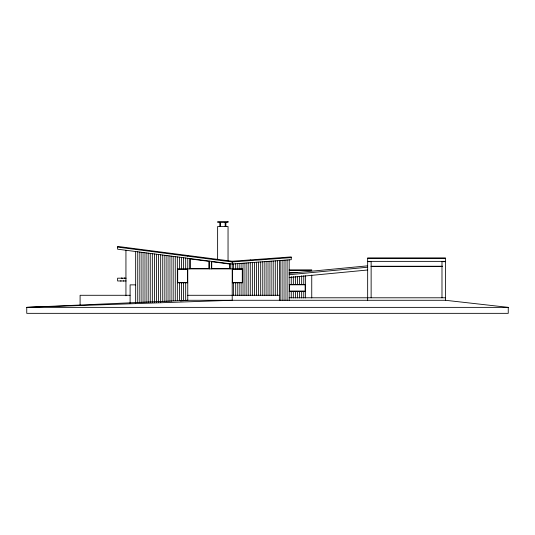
<?xml version="1.0" encoding="UTF-8"?>
<svg xmlns="http://www.w3.org/2000/svg" width="535" height="535" viewBox="0 0 535 535"><rect width="100%" height="100%" fill="white"/><g stroke="black" fill="none" stroke-linecap="round" stroke-linejoin="round"><path stroke-width="0.8" d="M120.482 280.962L121.077 280.962M123.264 280.962L123.852 280.962M289.174 273.332L367.659 265.835M289.174 274.722L367.659 267.219M289.174 277.504L367.659 270.001M180.349 300.951L187.758 300.282L445.461 300.282L508.25 307.371L508.25 313.343L26.75 313.343L26.75 307.371L187.758 300.282M232.217 261.247L291.254 256.907L291.254 259.689L232.217 264.029L117.606 249.183L117.606 246.408L232.217 261.247L232.217 300.282L26.75 307.371L508.25 307.371M291.254 257.602L232.217 261.943L117.606 247.103M26.75 307.371L39.256 307.137M367.659 258.599L445.461 258.599M367.659 261.374L445.461 261.374M367.659 261.668L371.136 261.668L371.136 297.788M445.461 261.668L441.984 261.668L441.984 297.788M371.404 266.243L442.545 266.243M370.976 266.53L442.144 266.53M177.339 268.891L242.636 268.891L242.636 282.781L232.217 282.781M289.174 269.861L311.745 269.861L311.745 270.556L289.174 270.556M289.174 272.643L297.507 272.643M126.14 278.18L117.606 278.18L117.606 280.962L126.14 280.962M177.339 282.781L187.758 282.781M289.174 284.446L305.492 284.446M135.663 284.867L130.105 284.867L130.105 303.338M289.174 291.394L305.492 291.394M130.105 295.287L80.096 295.287L80.096 304.95M187.758 295.287L279.444 295.287M289.174 297.788L445.461 297.788M445.461 300.282L445.461 257.903L367.659 257.903L367.659 300.282M311.745 275.09L311.745 297.941M305.492 275.786L305.492 297.935M303.76 275.786L303.76 284.446M303.76 291.394L303.76 297.935M301.673 275.786L301.673 284.446M301.673 291.394L301.673 297.935M299.593 276.575L299.593 284.446M299.593 291.394L299.593 297.935M297.507 276.575L297.507 284.446M297.507 291.394L297.507 297.935M295.42 276.575L295.42 284.446M295.42 291.394L295.42 297.935M293.34 276.575L293.34 284.446M293.34 291.394L293.34 297.935M291.254 276.575L291.254 284.446M291.254 291.394L291.254 297.935M289.174 259.836L289.174 300.329M287.088 259.99L287.088 300.282M285.001 260.144L285.001 300.282M282.921 260.298L282.921 300.282M280.835 260.451L280.835 300.282M279.444 260.552L279.444 300.282M277.364 260.705L277.364 295.287M275.278 260.859L275.278 295.287M273.198 261.013L273.198 295.287M271.111 261.167L271.111 295.287M269.031 261.321L269.031 295.287M266.945 261.475L266.945 295.287M264.858 261.628L264.858 295.287M262.779 261.782L262.779 295.287M260.692 261.936L260.692 295.287M258.612 262.083L258.612 295.287M256.526 262.237L256.526 295.287M254.439 262.391L254.439 295.287M252.359 262.545L252.359 295.287M250.273 259.923L250.273 260.619M250.273 262.698L250.273 295.287M248.193 262.852L248.193 295.287M246.107 263.006L246.107 295.287M244.02 263.16L244.02 295.287M241.94 263.314L241.94 268.891M241.94 282.781L241.94 295.287M239.854 263.467L239.854 268.891M239.854 282.781L239.854 295.287M237.774 263.621L237.774 268.891M237.774 282.781L237.774 295.287M235.688 263.768L235.688 268.891M235.688 282.781L235.688 295.287M233.601 263.922L233.601 268.891M233.601 282.781L233.601 295.287M230.13 263.755L230.13 268.891M228.044 260.712L228.044 226.519L217.625 226.519L217.625 259.361M225.87 222.353L225.87 226.519M225.181 222.353L225.181 226.519M220.494 222.353L220.494 226.519M219.798 222.353L219.798 226.519M211.378 261.327L211.378 268.891M209.292 261.06L209.292 268.891M189.845 258.539L189.845 268.891M187.758 255.489L187.758 256.185M187.758 258.271L187.758 300.122M185.678 257.997L185.678 268.891M185.678 282.781L185.678 300.703M183.592 257.73L183.592 268.891M183.592 282.781L183.592 300.703M181.505 257.462L181.505 268.891M181.505 282.781L181.505 300.703M179.426 257.188L179.426 268.891M179.426 282.781L179.426 300.703M177.339 256.92L177.339 300.703M175.259 256.653L175.259 300.703M173.173 256.379L173.173 300.703M171.086 256.111L171.086 301.533M169.006 255.844L169.006 301.533M166.92 255.57L166.92 301.533M164.84 255.302L164.84 301.533M162.754 255.034L162.754 301.533M160.667 254.76L160.667 302.369M158.587 254.493L158.587 302.369M156.501 254.225L156.501 302.369M154.421 253.951L154.421 302.369M152.335 253.684L152.335 302.369M150.248 253.416L150.248 302.369M148.168 253.142L148.168 302.369M146.082 252.874L146.082 302.369M144.002 252.6L144.002 302.369M141.915 252.333L141.915 302.369M139.829 252.065L139.829 302.369M137.749 251.791L137.749 302.369M135.663 251.524L135.663 303.338M125.939 250.266L125.939 295.781M122.08 278.193L121.492 278.18L122.08 278.193M124.862 278.193L124.274 278.18L124.862 278.193M228.044 221.657L217.625 221.657L217.625 222.353L228.044 222.353L228.044 221.657M208.944 268.543L190.192 268.543L190.192 258.933L208.944 261.361L208.944 268.543M229.782 268.543L211.726 268.543L211.726 261.722L229.782 264.063L229.782 268.543M187.41 269.239L177.687 269.239L177.687 282.433L187.41 282.433L187.41 269.239M242.288 269.239L232.564 269.239L232.564 282.433L242.288 282.433L242.288 269.239M305.151 284.794L289.522 284.794L289.522 291.047L305.151 291.047L305.151 284.794"/></g></svg>
